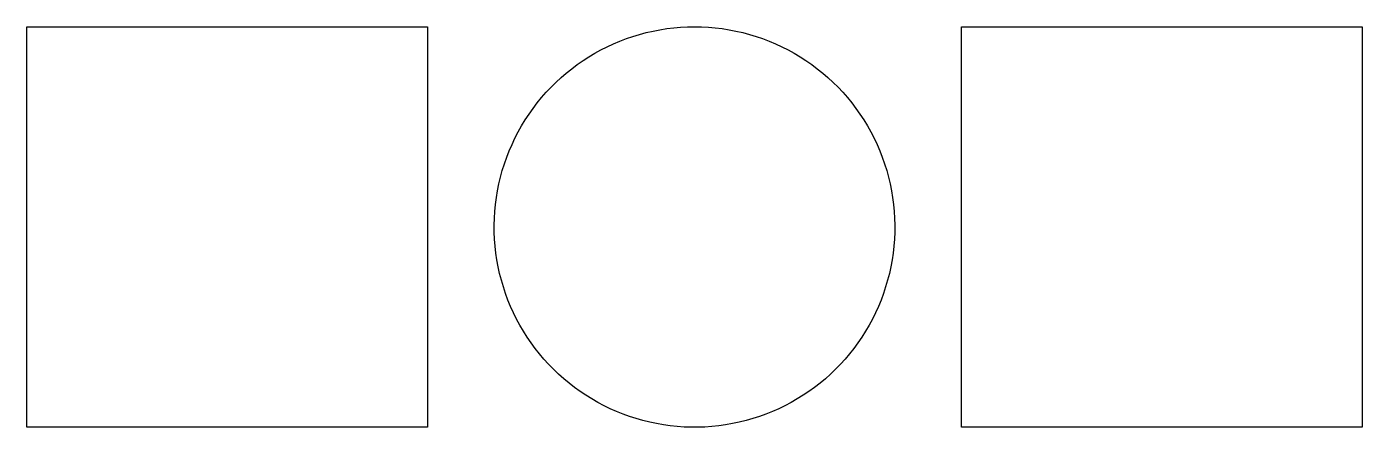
# Model space of a CAD drawing. Header units: millimetres. Extents: x 6.2 to 56.2, y 10.5 to 25.5.
import ezdxf

# ---------------------------------------------------------------- set-up
doc = ezdxf.new("R2010")
doc.units = ezdxf.units.MM
doc.layers.add('Layer 03', color=5, linetype='Continuous', true_color=0x0000ff)

msp = doc.modelspace()

# ---------------------------------------------------------------- linework, layer by layer
at = {"layer": 'Layer 03'}
for p, q in [((6.181, 10.5, 71.116), (6.181, 25.5, 71.116)), ((6.181, 25.5, 71.116), (21.181, 25.5, 71.116)), ((21.181, 25.5, 71.116), (21.181, 10.5, 71.116)), ((30.92, 25.495, 71.116), (31.181, 25.5, 71.116)), ((31.181, 25.5, 71.116), (31.441, 25.495, 71.116)), ((41.181, 10.5, 71.116), (41.181, 25.5, 71.116)), ((41.181, 25.5, 71.116), (56.181, 25.5, 71.116)), ((56.181, 25.5, 71.116), (56.181, 10.5, 71.116)), ((28.386, 24.96, 71.116), (28.629, 25.053, 71.116)), ((28.629, 25.053, 71.116), (28.875, 25.137, 71.116)), ((28.875, 25.137, 71.116), (29.124, 25.213, 71.116)), ((29.124, 25.213, 71.116), (29.376, 25.28, 71.116)), ((29.376, 25.28, 71.116), (29.63, 25.338, 71.116)), ((29.63, 25.338, 71.116), (29.885, 25.387, 71.116)), ((29.885, 25.387, 71.116), (30.143, 25.428, 71.116)), ((30.143, 25.428, 71.116), (30.401, 25.459, 71.116)), ((30.401, 25.459, 71.116), (30.66, 25.482, 71.116)), ((30.66, 25.482, 71.116), (30.92, 25.495, 71.116)), ((31.441, 25.495, 71.116), (31.701, 25.482, 71.116)), ((31.701, 25.482, 71.116), (31.96, 25.459, 71.116)), ((31.96, 25.459, 71.116), (32.219, 25.428, 71.116)), ((32.219, 25.428, 71.116), (32.476, 25.387, 71.116)), ((32.476, 25.387, 71.116), (32.731, 25.338, 71.116)), ((32.731, 25.338, 71.116), (32.985, 25.28, 71.116)), ((32.985, 25.28, 71.116), (33.237, 25.213, 71.116)), ((33.237, 25.213, 71.116), (33.486, 25.137, 71.116)), ((33.486, 25.137, 71.116), (33.732, 25.053, 71.116)), ((33.732, 25.053, 71.116), (33.975, 24.96, 71.116)), ((27.226, 24.373, 71.116), (27.449, 24.506, 71.116)), ((27.449, 24.506, 71.116), (27.678, 24.632, 71.116)), ((27.678, 24.632, 71.116), (27.91, 24.749, 71.116)), ((27.91, 24.749, 71.116), (28.146, 24.859, 71.116)), ((28.146, 24.859, 71.116), (28.386, 24.96, 71.116)), ((33.975, 24.96, 71.116), (34.215, 24.859, 71.116)), ((34.215, 24.859, 71.116), (34.452, 24.749, 71.116)), ((34.452, 24.749, 71.116), (34.684, 24.632, 71.116)), ((34.684, 24.632, 71.116), (34.912, 24.506, 71.116)), ((34.912, 24.506, 71.116), (35.135, 24.373, 71.116)), ((26.585, 23.927, 71.116), (26.793, 24.083, 71.116)), ((26.793, 24.083, 71.116), (27.007, 24.231, 71.116)), ((27.007, 24.231, 71.116), (27.226, 24.373, 71.116)), ((35.135, 24.373, 71.116), (35.354, 24.231, 71.116)), ((35.354, 24.231, 71.116), (35.568, 24.083, 71.116)), ((35.568, 24.083, 71.116), (35.776, 23.927, 71.116)), ((25.994, 23.417, 71.116), (26.185, 23.594, 71.116)), ((26.185, 23.594, 71.116), (26.382, 23.764, 71.116)), ((26.382, 23.764, 71.116), (26.585, 23.927, 71.116)), ((35.776, 23.927, 71.116), (35.979, 23.764, 71.116)), ((35.979, 23.764, 71.116), (36.177, 23.594, 71.116)), ((36.177, 23.594, 71.116), (36.368, 23.417, 71.116)), ((25.459, 22.849, 71.116), (25.63, 23.044, 71.116)), ((25.63, 23.044, 71.116), (25.809, 23.234, 71.116)), ((25.809, 23.234, 71.116), (25.994, 23.417, 71.116)), ((36.368, 23.417, 71.116), (36.553, 23.234, 71.116)), ((36.553, 23.234, 71.116), (36.731, 23.044, 71.116)), ((36.731, 23.044, 71.116), (36.903, 22.849, 71.116)), ((25.136, 22.44, 71.116), (25.294, 22.647, 71.116)), ((25.294, 22.647, 71.116), (25.459, 22.849, 71.116)), ((36.903, 22.849, 71.116), (37.067, 22.647, 71.116)), ((37.067, 22.647, 71.116), (37.225, 22.44, 71.116)), ((24.707, 21.788, 71.116), (24.843, 22.01, 71.116)), ((24.843, 22.01, 71.116), (24.986, 22.227, 71.116)), ((24.986, 22.227, 71.116), (25.136, 22.44, 71.116)), ((37.225, 22.44, 71.116), (37.376, 22.227, 71.116)), ((37.376, 22.227, 71.116), (37.519, 22.01, 71.116)), ((37.519, 22.01, 71.116), (37.654, 21.788, 71.116)), ((24.46, 21.329, 71.116), (24.58, 21.561, 71.116)), ((24.58, 21.561, 71.116), (24.707, 21.788, 71.116)), ((37.654, 21.788, 71.116), (37.782, 21.561, 71.116)), ((37.782, 21.561, 71.116), (37.901, 21.329, 71.116)), ((24.245, 20.855, 71.116), (24.349, 21.094, 71.116)), ((24.349, 21.094, 71.116), (24.46, 21.329, 71.116)), ((37.901, 21.329, 71.116), (38.013, 21.094, 71.116)), ((38.013, 21.094, 71.116), (38.116, 20.855, 71.116)), ((24.064, 20.367, 71.116), (24.15, 20.613, 71.116)), ((24.15, 20.613, 71.116), (24.245, 20.855, 71.116)), ((38.116, 20.855, 71.116), (38.211, 20.613, 71.116)), ((38.211, 20.613, 71.116), (38.297, 20.367, 71.116)), ((23.917, 19.868, 71.116), (23.986, 20.119, 71.116)), ((23.986, 20.119, 71.116), (24.064, 20.367, 71.116)), ((38.297, 20.367, 71.116), (38.375, 20.119, 71.116)), ((38.375, 20.119, 71.116), (38.444, 19.868, 71.116)), ((23.805, 19.359, 71.116), (23.856, 19.614, 71.116)), ((23.856, 19.614, 71.116), (23.917, 19.868, 71.116)), ((38.444, 19.868, 71.116), (38.505, 19.614, 71.116)), ((38.505, 19.614, 71.116), (38.556, 19.359, 71.116)), ((23.728, 18.844, 71.116), (23.762, 19.102, 71.116)), ((23.762, 19.102, 71.116), (23.805, 19.359, 71.116)), ((38.556, 19.359, 71.116), (38.599, 19.102, 71.116)), ((38.599, 19.102, 71.116), (38.633, 18.844, 71.116)), ((23.688, 18.325, 71.116), (23.704, 18.585, 71.116)), ((23.704, 18.585, 71.116), (23.728, 18.844, 71.116)), ((38.633, 18.844, 71.116), (38.658, 18.585, 71.116)), ((38.658, 18.585, 71.116), (38.674, 18.325, 71.116)), ((23.681, 18.065, 71.116), (23.688, 18.325, 71.116)), ((23.683, 17.805, 71.116), (23.681, 18.065, 71.116)), ((38.674, 18.325, 71.116), (38.68, 18.065, 71.116)), ((38.68, 18.065, 71.116), (38.678, 17.805, 71.116)), ((23.694, 17.545, 71.116), (23.683, 17.805, 71.116)), ((23.715, 17.285, 71.116), (23.694, 17.545, 71.116)), ((38.667, 17.545, 71.116), (38.646, 17.285, 71.116)), ((38.678, 17.805, 71.116), (38.667, 17.545, 71.116)), ((23.744, 17.026, 71.116), (23.715, 17.285, 71.116)), ((23.782, 16.769, 71.116), (23.744, 17.026, 71.116)), ((38.617, 17.026, 71.116), (38.579, 16.769, 71.116)), ((38.646, 17.285, 71.116), (38.617, 17.026, 71.116)), ((23.83, 16.513, 71.116), (23.782, 16.769, 71.116)), ((23.886, 16.259, 71.116), (23.83, 16.513, 71.116)), ((38.532, 16.513, 71.116), (38.476, 16.259, 71.116)), ((38.579, 16.769, 71.116), (38.532, 16.513, 71.116)), ((23.95, 16.007, 71.116), (23.886, 16.259, 71.116)), ((24.024, 15.757, 71.116), (23.95, 16.007, 71.116)), ((38.411, 16.007, 71.116), (38.337, 15.757, 71.116)), ((38.476, 16.259, 71.116), (38.411, 16.007, 71.116)), ((24.106, 15.51, 71.116), (24.024, 15.757, 71.116)), ((24.197, 15.266, 71.116), (24.106, 15.51, 71.116)), ((38.255, 15.51, 71.116), (38.164, 15.266, 71.116)), ((38.337, 15.757, 71.116), (38.255, 15.51, 71.116)), ((24.296, 15.025, 71.116), (24.197, 15.266, 71.116)), ((24.403, 14.788, 71.116), (24.296, 15.025, 71.116)), ((38.065, 15.025, 71.116), (37.958, 14.788, 71.116)), ((38.164, 15.266, 71.116), (38.065, 15.025, 71.116)), ((24.519, 14.555, 71.116), (24.403, 14.788, 71.116)), ((24.642, 14.325, 71.116), (24.519, 14.555, 71.116)), ((37.842, 14.555, 71.116), (37.719, 14.325, 71.116)), ((37.958, 14.788, 71.116), (37.842, 14.555, 71.116)), ((24.774, 14.101, 71.116), (24.642, 14.325, 71.116)), ((24.913, 13.881, 71.116), (24.774, 14.101, 71.116)), ((37.587, 14.101, 71.116), (37.448, 13.881, 71.116)), ((37.719, 14.325, 71.116), (37.587, 14.101, 71.116)), ((25.06, 13.666, 71.116), (24.913, 13.881, 71.116)), ((25.214, 13.456, 71.116), (25.06, 13.666, 71.116)), ((37.301, 13.666, 71.116), (37.147, 13.456, 71.116)), ((37.448, 13.881, 71.116), (37.301, 13.666, 71.116)), ((25.375, 13.251, 71.116), (25.214, 13.456, 71.116)), ((25.544, 13.053, 71.116), (25.375, 13.251, 71.116)), ((25.719, 12.86, 71.116), (25.544, 13.053, 71.116)), ((36.818, 13.053, 71.116), (36.643, 12.86, 71.116)), ((36.986, 13.251, 71.116), (36.818, 13.053, 71.116)), ((37.147, 13.456, 71.116), (36.986, 13.251, 71.116)), ((25.9, 12.674, 71.116), (25.719, 12.86, 71.116)), ((26.088, 12.494, 71.116), (25.9, 12.674, 71.116)), ((36.461, 12.674, 71.116), (36.273, 12.494, 71.116)), ((36.643, 12.86, 71.116), (36.461, 12.674, 71.116)), ((26.283, 12.32, 71.116), (26.088, 12.494, 71.116)), ((26.483, 12.154, 71.116), (26.283, 12.32, 71.116)), ((26.688, 11.994, 71.116), (26.483, 12.154, 71.116)), ((35.879, 12.154, 71.116), (35.673, 11.994, 71.116)), ((36.079, 12.32, 71.116), (35.879, 12.154, 71.116)), ((36.273, 12.494, 71.116), (36.079, 12.32, 71.116)), ((26.9, 11.842, 71.116), (26.688, 11.994, 71.116)), ((27.116, 11.697, 71.116), (26.9, 11.842, 71.116)), ((27.337, 11.56, 71.116), (27.116, 11.697, 71.116)), ((27.563, 11.43, 71.116), (27.337, 11.56, 71.116)), ((35.024, 11.56, 71.116), (34.798, 11.43, 71.116)), ((35.245, 11.697, 71.116), (35.024, 11.56, 71.116)), ((35.462, 11.842, 71.116), (35.245, 11.697, 71.116)), ((35.673, 11.994, 71.116), (35.462, 11.842, 71.116)), ((27.793, 11.309, 71.116), (27.563, 11.43, 71.116)), ((28.027, 11.195, 71.116), (27.793, 11.309, 71.116)), ((28.265, 11.09, 71.116), (28.027, 11.195, 71.116)), ((28.507, 10.993, 71.116), (28.265, 11.09, 71.116)), ((34.096, 11.09, 71.116), (33.854, 10.993, 71.116)), ((34.334, 11.195, 71.116), (34.096, 11.09, 71.116)), ((34.568, 11.309, 71.116), (34.334, 11.195, 71.116)), ((34.798, 11.43, 71.116), (34.568, 11.309, 71.116)), ((21.181, 10.5, 71.116), (6.181, 10.5, 71.116)), ((28.752, 10.904, 71.116), (28.507, 10.993, 71.116)), ((29, 10.824, 71.116), (28.752, 10.904, 71.116)), ((29.25, 10.753, 71.116), (29, 10.824, 71.116)), ((29.503, 10.69, 71.116), (29.25, 10.753, 71.116)), ((29.757, 10.636, 71.116), (29.503, 10.69, 71.116)), ((30.014, 10.591, 71.116), (29.757, 10.636, 71.116)), ((30.272, 10.555, 71.116), (30.014, 10.591, 71.116)), ((30.531, 10.528, 71.116), (30.272, 10.555, 71.116)), ((30.79, 10.51, 71.116), (30.531, 10.528, 71.116)), ((31.05, 10.501, 71.116), (30.79, 10.51, 71.116)), ((31.311, 10.501, 71.116), (31.05, 10.501, 71.116)), ((31.571, 10.51, 71.116), (31.311, 10.501, 71.116)), ((31.831, 10.528, 71.116), (31.571, 10.51, 71.116)), ((32.09, 10.555, 71.116), (31.831, 10.528, 71.116)), ((32.347, 10.591, 71.116), (32.09, 10.555, 71.116)), ((32.604, 10.636, 71.116), (32.347, 10.591, 71.116)), ((32.859, 10.69, 71.116), (32.604, 10.636, 71.116)), ((33.111, 10.753, 71.116), (32.859, 10.69, 71.116)), ((33.362, 10.824, 71.116), (33.111, 10.753, 71.116)), ((33.609, 10.904, 71.116), (33.362, 10.824, 71.116)), ((33.854, 10.993, 71.116), (33.609, 10.904, 71.116)), ((56.181, 10.5, 71.116), (41.181, 10.5, 71.116))]:
    msp.add_line(p, q, dxfattribs=at)

doc.saveas('drawing.dxf')
